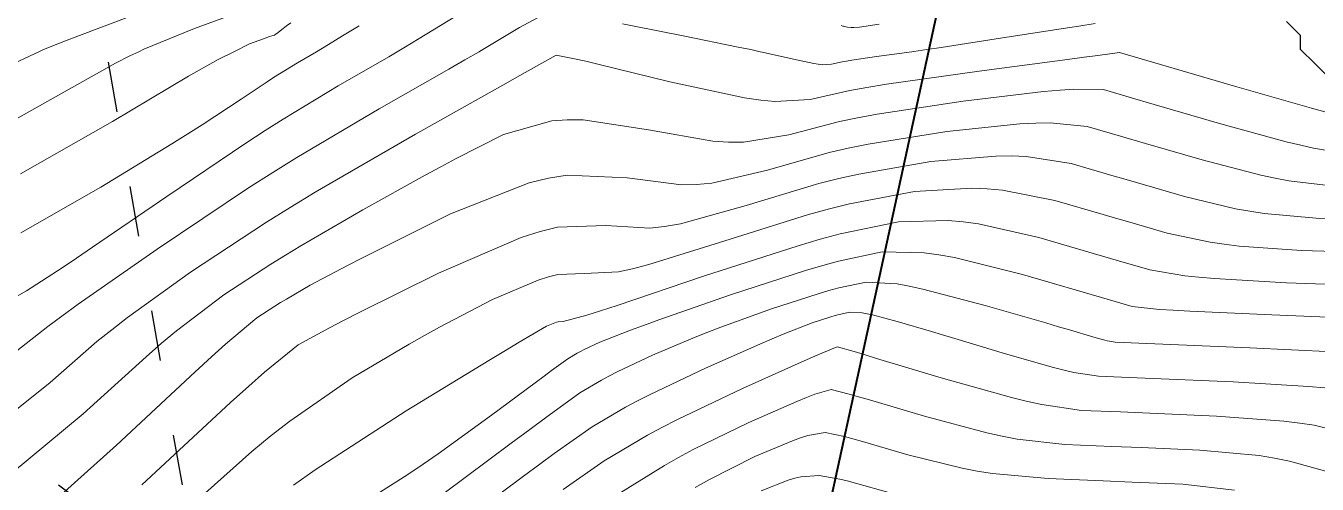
# Model space of a CAD drawing. Header units: millimetres. Extents: x 837475 to 838477, y 1189012 to 1191015.
# Drawn here: x 838142.1 to 838234, y 1189969.2 to 1190001.8 of the extents above; entities that cross this region are included whole.
import ezdxf

# ---------------------------------------------------------------- set-up
doc = ezdxf.new("R2010")
doc.units = ezdxf.units.MM
doc.header["$LTSCALE"] = 0.3
doc.linetypes.add('ACAD_ISO03W100', pattern=[30, 12, -18])
doc.layers.add('CORREDORVIA', color=94, linetype='Continuous', lineweight=40)
doc.layers.add('DRENAJE', color=5, linetype='Continuous', lineweight=25)
for name, color, linetype, lineweight, true_color in [('COTAS 10', 7, 'Continuous', 9, 0x6e3e2d), ('COTAS INT', 7, 'Continuous', 5, 0x9fa19f), ('Linea_Tendencia', 7, 'ACAD_ISO03W100', 30, 0xef3939)]:
    doc.layers.add(name, color=color, linetype=linetype, lineweight=lineweight, true_color=true_color)

msp = doc.modelspace()

# ---------------------------------------------------------------- linework, layer by layer
at = {"layer": 'CORREDORVIA'}
msp.add_lwpolyline([(837918.48, 1189883.493), (837925.042, 1189453.383), (837902.497, 1189217.712), (837593.191, 1189234.399), (837666.017, 1189670.117), (837623.316, 1189818.024), (837548.503, 1190011.455), (837506.88, 1190461.595), (837936.282, 1190278.252), (837938.054, 1190355.403), (837933.054, 1190517.446), (837913.685, 1190646.739), (837916.913, 1190801.892), (837910.676, 1191000.965), (838213.029, 1190992.912), (838237.174, 1190821.339), (838237.001, 1190602.875), (838240.031, 1190437.198), (838238.102, 1190145.726), (838184.199, 1189898.277), (837758.842, 1190109.914), (837918.48, 1189883.493)], dxfattribs=at)
at = {"layer": 'COTAS 10'}
for points in [[(838141.715, 1189987.071), (838147.407, 1189990.339), (838152.47, 1189993.433), (838153.611, 1189994.144), (838154.639, 1189994.791), (838157.407, 1189996.605), (838159.258, 1189997.856), (838159.707, 1189998.149), (838160.129, 1189998.418), (838161.422, 1189999.198), (838162.761, 1190000), (838163.633, 1190000.522), (838164.634, 1190001.134), (838165.802, 1190001.853)], [(838235.036, 1189990.443), (838232.029, 1189990.789), (838231.062, 1189990.969), (838230.035, 1189991.187), (838225.842, 1189992.28), (838221.805, 1189993.456), (838220.033, 1189993.972), (838217.668, 1189994.659), (838215.024, 1189994.93), (838214.003, 1189994.913), (838212.856, 1189994.856), (838207.668, 1189994.318), (838202.056, 1189993.408), (838200.641, 1189993.116), (838199.287, 1189992.807), (838194.897, 1189991.547), (838190.933, 1189990.63), (838189.846, 1189990.537), (838188.764, 1189990.514), (838184.897, 1189991.013), (838180.636, 1189991.2), (838179.306, 1189990.98), (838177.91, 1189990.642), (838172.326, 1189988.442), (838167.137, 1189985.855), (838165.99, 1189985.272), (838164.968, 1189984.748), (838162.326, 1189983.341), (838160.636, 1189982.359), (838160.214, 1189982.104), (838159.813, 1189981.855), (838158.531, 1189981.015), (838156.297, 1189979.139), (838155.296, 1189978.238), (838154.129, 1189977.171), (838148.531, 1189971.937), (838142.55, 1189966.562)], [(838235.183, 1189978.591), (838229.244, 1189978.879), (838219.649, 1189979.283), (838219.25, 1189979.346), (838219.096, 1189979.382), (838218.923, 1189979.425), (838218.14, 1189979.649), (838216.402, 1189980.163), (838215.627, 1189980.39), (838214.724, 1189980.654), (838210.402, 1189981.911), (838205.965, 1189983.076), (838204.99, 1189983.281), (838204.124, 1189983.436), (838201.911, 1189983.569), (838199.968, 1189983.155), (838199.271, 1189982.964), (838198.507, 1189982.74), (838195.174, 1189981.658), (838191.578, 1189980.361), (838190.646, 1189980.003), (838189.743, 1189979.645), (838186.714, 1189978.354), (838184.188, 1189977.159), (838183.603, 1189976.861), (838183.066, 1189976.578), (838181.539, 1189975.674), (838179.079, 1189973.899), (838177.955, 1189973.067), (838176.638, 1189972.088), (838170.28, 1189967.319)], [(838194.439, 1189968.691), (838196.366, 1189969.442), (838196.829, 1189969.576), (838197.263, 1189969.678), (838198.576, 1189969.777), (838200.039, 1189969.516), (838200.568, 1189969.39), (838201.15, 1189969.242), (838203.696, 1189968.514)]]:
    msp.add_lwpolyline(points, dxfattribs=at)
at = {"layer": 'COTAS INT'}
for points in [[(838174.325, 1190003.532), (838170.088, 1190000.934), (838168.988, 1190000.273), (838168.528, 1190000), (838167.919, 1189999.639), (838164.325, 1189997.561), (838160.392, 1189995.191), (838159.11, 1189994.371), (838157.745, 1189993.481), (838152.116, 1189989.678), (838146.827, 1189986.052), (838145.675, 1189985.274), (838144.658, 1189984.594), (838142.116, 1189982.954), (838140.49, 1189982.02)], [(838157.007, 1190002.725), (838154.082, 1190001.664), (838150.485, 1190000.175), (838150.117, 1190000), (838149.478, 1189999.696), (838148.465, 1189999.189), (838144.766, 1189997.12), (838140.979, 1189994.963)], [(838141.3, 1189999.215), (838142.99, 1190000), (838143.278, 1190000.134), (838144.165, 1190000.495), (838145.2, 1190000.904), (838150.162, 1190002.767)], [(838179.128, 1190002.746), (838177.228, 1190001.725), (838174.374, 1190000.014), (838174.35, 1190000), (838173.342, 1189999.413), (838172.205, 1189998.756), (838167.228, 1189995.925), (838161.36, 1189992.45), (838159.662, 1189991.387), (838157.933, 1189990.281), (838151.422, 1189985.925), (838145.801, 1189981.987), (838144.633, 1189981.145), (838143.633, 1189980.411), (838141.422, 1189978.656)], [(838141.691, 1189991.3), (838148.232, 1189995.026), (838153.653, 1189998.245), (838154.791, 1189998.897), (838155.771, 1189999.445), (838156.879, 1190000), (838158.001, 1190000.562), (838158.989, 1190000.921), (838159.187, 1190000.991), (838159.351, 1190001.048), (838159.671, 1190001.152), (838159.775, 1190001.189), (838159.803, 1190001.205), (838159.832, 1190001.223), (838159.935, 1190001.308), (838160.387, 1190001.653), (838160.636, 1190001.835), (838160.938, 1190002.054)], [(838218.223, 1190002.006), (838217.068, 1190001.826), (838216.424, 1190001.726), (838211.63, 1190000.979), (838207.258, 1190000.308), (838206.244, 1190000.156), (838205.315, 1190000.019), (838205.18, 1190000), (838202.669, 1189999.646), (838200.905, 1189999.394), (838200.532, 1189999.333), (838200.209, 1189999.277), (838199.46, 1189999.106), (838198.787, 1189999.072), (838198.513, 1189999.101), (838198.2, 1189999.148), (838196.75, 1189999.46), (838194.512, 1189999.972), (838194.381, 1190000), (838193.702, 1190000.145), (838192.809, 1190000.332), (838188.898, 1190001.122), (838185.279, 1190001.843), (838184.57, 1190001.987)], [(838202.842, 1190001.959), (838201.441, 1190001.754), (838201.05, 1190001.723), (838200.954, 1190001.721), (838200.863, 1190001.722), (838200.58, 1190001.752), (838200.363, 1190001.801), (838200.314, 1190001.814), (838200.269, 1190001.828), (838200.149, 1190001.876)], [(838140.33, 1189973.635), (838143.791, 1189976.417), (838147.131, 1189979.331), (838148.187, 1189980.176), (838149.3, 1189981.038), (838153.791, 1189984.288), (838159.209, 1189987.839), (838160.906, 1189988.89), (838162.687, 1189989.971), (838169.831, 1189994.119), (838176.049, 1189997.623), (838177.247, 1189998.297), (838178.217, 1189998.843), (838179.831, 1189999.746), (838181.155, 1189999.495), (838181.943, 1189999.314), (838182.913, 1189999.085), (838187.939, 1189997.854), (838193.255, 1189996.718), (838194.409, 1189996.549), (838195.424, 1189996.443), (838197.939, 1189996.586), (838200.766, 1189997.235), (838201.978, 1189997.448), (838203.375, 1189997.676), (838209.971, 1189998.618), (838216.256, 1189999.451), (838217.457, 1189999.609), (838218.424, 1189999.736), (838219.971, 1189999.934), (838228.325, 1189997.499), (838233.645, 1189995.968), (838234.694, 1189995.675)], [(838140.969, 1189969.869), (838146.161, 1189974.177), (838150.63, 1189978.251), (838151.742, 1189979.207), (838152.799, 1189980.089), (838156.161, 1189982.651), (838159.511, 1189984.847), (838160.56, 1189985.497), (838161.662, 1189986.165), (838166.079, 1189988.73), (838170.509, 1189991.186), (838171.618, 1189991.785), (838172.677, 1189992.349), (838176.079, 1189994.094), (838179.533, 1189995.069), (838180.624, 1189995.147), (838181.775, 1189995.142), (838186.418, 1189994.433), (838191.01, 1189993.616), (838192.127, 1189993.543), (838193.178, 1189993.537), (838196.418, 1189994.067), (838200.026, 1189995.021), (838201.31, 1189995.282), (838202.716, 1189995.542), (838208.82, 1189996.468), (838214.556, 1189997.153), (838215.73, 1189997.261), (838216.724, 1189997.333), (838218.82, 1189997.297), (838220.649, 1189996.764), (838222.441, 1189996.242), (838227.084, 1189994.89), (838231.84, 1189993.578), (838232.878, 1189993.322), (838233.794, 1189993.113), (838236.093, 1189992.748)], [(838237.093, 1189988.043), (838233.979, 1189988.138), (838230.264, 1189988.464), (838229.245, 1189988.617), (838228.23, 1189988.796), (838224.6, 1189989.67), (838221.169, 1189990.669), (838220.279, 1189990.928), (838219.416, 1189991.179), (838216.517, 1189992.022), (838213.324, 1189992.527), (838212.275, 1189992.565), (838211.156, 1189992.558), (838206.517, 1189992.169), (838201.397, 1189991.275), (838199.973, 1189990.951), (838198.547, 1189990.594), (838193.376, 1189989.028), (838188.687, 1189987.724), (838187.565, 1189987.532), (838186.519, 1189987.413), (838183.376, 1189987.593), (838179.941, 1189987.476), (838178.709, 1189987.169), (838177.357, 1189986.743), (838171.462, 1189984.217), (838165.86, 1189981.423), (838164.692, 1189980.83), (838163.691, 1189980.315), (838161.462, 1189979.104), (838159.06, 1189977.143), (838157.95, 1189976.156), (838156.647, 1189974.975), (838150.338, 1189969.104)], [(838152.841, 1189966.745), (838158.164, 1189971.493), (838159.537, 1189972.618), (838160.867, 1189973.661), (838165.308, 1189976.745), (838169.37, 1189979.15), (838170.462, 1189979.766), (838171.539, 1189980.359), (838175.308, 1189982.317), (838178.548, 1189983.706), (838179.291, 1189983.94), (838179.967, 1189984.108), (838181.856, 1189984.173), (838184.273, 1189984.311), (838185.283, 1189984.526), (838186.441, 1189984.817), (838191.856, 1189986.509), (838197.808, 1189988.38), (838199.305, 1189988.785), (838200.737, 1189989.141), (838205.366, 1189990.019), (838209.456, 1189990.261), (838210.548, 1189990.216), (838211.624, 1189990.124), (838215.366, 1189989.385), (838218.799, 1189988.387), (838219.681, 1189988.13), (838220.533, 1189987.883), (838223.359, 1189987.06), (838226.425, 1189986.405), (838227.429, 1189986.264), (838228.499, 1189986.139), (838232.922, 1189985.833), (838236.904, 1189985.695)], [(838236.714, 1189983.347), (838231.865, 1189983.528), (838226.734, 1189983.815), (838225.613, 1189983.911), (838224.62, 1189984.015), (838222.117, 1189984.45), (838219.897, 1189985.096), (838218.183, 1189985.594), (838214.214, 1189986.748), (838209.924, 1189987.72), (838208.821, 1189987.868), (838207.755, 1189987.963), (838204.214, 1189987.869), (838200.078, 1189987.007), (838198.637, 1189986.619), (838197.068, 1189986.166), (838190.335, 1189983.989), (838184.196, 1189981.911), (838183.002, 1189981.52), (838182.027, 1189981.209), (838180.335, 1189980.752), (838179.994, 1189980.741), (838179.872, 1189980.71), (838179.738, 1189980.668), (838179.154, 1189980.418), (838177.217, 1189979.294), (838176.231, 1189978.701), (838175.049, 1189977.986), (838169.154, 1189974.387), (838162.675, 1189970.179), (838161.125, 1189969.08)], [(838236.524, 1189980.998), (838230.808, 1189981.223), (838224.969, 1189981.49), (838223.796, 1189981.558), (838222.815, 1189981.624), (838220.875, 1189981.84), (838219.26, 1189982.31), (838213.063, 1189984.11), (838208.224, 1189985.317), (838207.094, 1189985.52), (838206.055, 1189985.666), (838203.063, 1189985.719), (838199.948, 1189985.055), (838198.833, 1189984.75), (838197.607, 1189984.391), (838192.267, 1189982.656), (838187.153, 1189980.873), (838186.07, 1189980.484), (838185.131, 1189980.14), (838182.942, 1189979.279), (838181.835, 1189978.755), (838181.579, 1189978.625), (838181.344, 1189978.5), (838180.675, 1189978.104), (838179.52, 1189977.269), (838178.98, 1189976.869), (838178.343, 1189976.394), (838175.244, 1189974.069), (838171.444, 1189971.321), (838170.366, 1189970.579), (838169.276, 1189969.847), (838165.244, 1189967.272)], [(838172.28, 1189965.813), (838177.511, 1189969.722), (838178.671, 1189970.577), (838179.706, 1189971.334), (838182.404, 1189973.243), (838184.789, 1189974.655), (838185.627, 1189975.098), (838186.542, 1189975.563), (838190.486, 1189977.43), (838194.355, 1189979.15), (838195.223, 1189979.522), (838196.003, 1189979.85), (838198.081, 1189980.659), (838199.406, 1189981.09), (838199.71, 1189981.178), (838199.987, 1189981.254), (838200.76, 1189981.419), (838201.64, 1189981.366), (838201.984, 1189981.305), (838202.372, 1189981.223), (838204.136, 1189980.76), (838206.563, 1189980.045), (838207.369, 1189979.805), (838208.232, 1189979.546), (838211.834, 1189978.458), (838215.272, 1189977.478), (838216.031, 1189977.286), (838216.708, 1189977.129), (838218.458, 1189976.853), (838220.664, 1189976.76), (838228.055, 1189976.449), (838233.426, 1189976.127), (838234.582, 1189976.019)], [(838236.865, 1189972.598), (838233.838, 1189973.355), (838232.797, 1189973.519), (838231.669, 1189973.663), (838226.865, 1189974.019), (838222.122, 1189974.219), (838220.041, 1189974.306), (838217.268, 1189974.422), (838214.433, 1189974.832), (838213.402, 1189975.058), (838212.264, 1189975.334), (838207.268, 1189976.74), (838202.668, 1189978.131), (838201.781, 1189978.397), (838201.061, 1189978.612), (838199.855, 1189978.959), (838198.754, 1189978.511), (838198.1, 1189978.225), (838197.294, 1189977.868), (838193.124, 1189975.992), (838188.475, 1189973.777), (838187.368, 1189973.206), (838186.338, 1189972.654), (838183.269, 1189970.812), (838180.333, 1189968.768)], [(838184.134, 1189968.382), (838187.55, 1189970.5), (838188.558, 1189971.066), (838189.594, 1189971.622), (838193.563, 1189973.558), (838196.985, 1189975.059), (838197.676, 1189975.342), (838198.257, 1189975.567), (838199.429, 1189975.899), (838200.72, 1189975.58), (838201.376, 1189975.395), (838202.162, 1189975.168), (838206.077, 1189973.998), (838210.507, 1189972.812), (838211.616, 1189972.575), (838212.675, 1189972.377), (838216.077, 1189971.992), (838219.418, 1189971.853), (838221.499, 1189971.765), (838225.675, 1189971.59), (838229.913, 1189971.199), (838231.013, 1189971.02), (838232.081, 1189970.809), (838235.675, 1189969.789)], [(838228.156, 1189968.735), (838224.485, 1189969.16), (838220.876, 1189969.312), (838218.795, 1189969.399), (838214.887, 1189969.561), (838210.917, 1189969.922), (838209.83, 1189970.091), (838208.749, 1189970.29), (838204.887, 1189971.256), (838201.656, 1189972.205), (838200.972, 1189972.393), (838200.38, 1189972.548), (838199.002, 1189972.838), (838197.76, 1189972.622), (838197.253, 1189972.459), (838196.675, 1189972.251), (838194.001, 1189971.125), (838190.713, 1189969.468), (838189.749, 1189968.925)]]:
    msp.add_lwpolyline(points, dxfattribs=at)
at = {"layer": 'DRENAJE'}
msp.add_polyline3d([(838234.868, 1189998.153, 0), (838233.868, 1189999.153, 0), (838232.868, 1190000.152, 0), (838232.868, 1190001.152, 0), (838231.869, 1190002.152, 0)], dxfattribs=at)
at = {"layer": 'Linea_Tendencia', "elevation": 1705.277}
msp.add_lwpolyline([(838041.852, 1190952.651), (838036.556, 1190637.066), (838092.197, 1190318.419), (838154.509, 1189961.569), (837526.844, 1190428.193), (837754.279, 1189827.032), (837723.495, 1189335.311)], dxfattribs=at)

doc.saveas('drawing.dxf')
